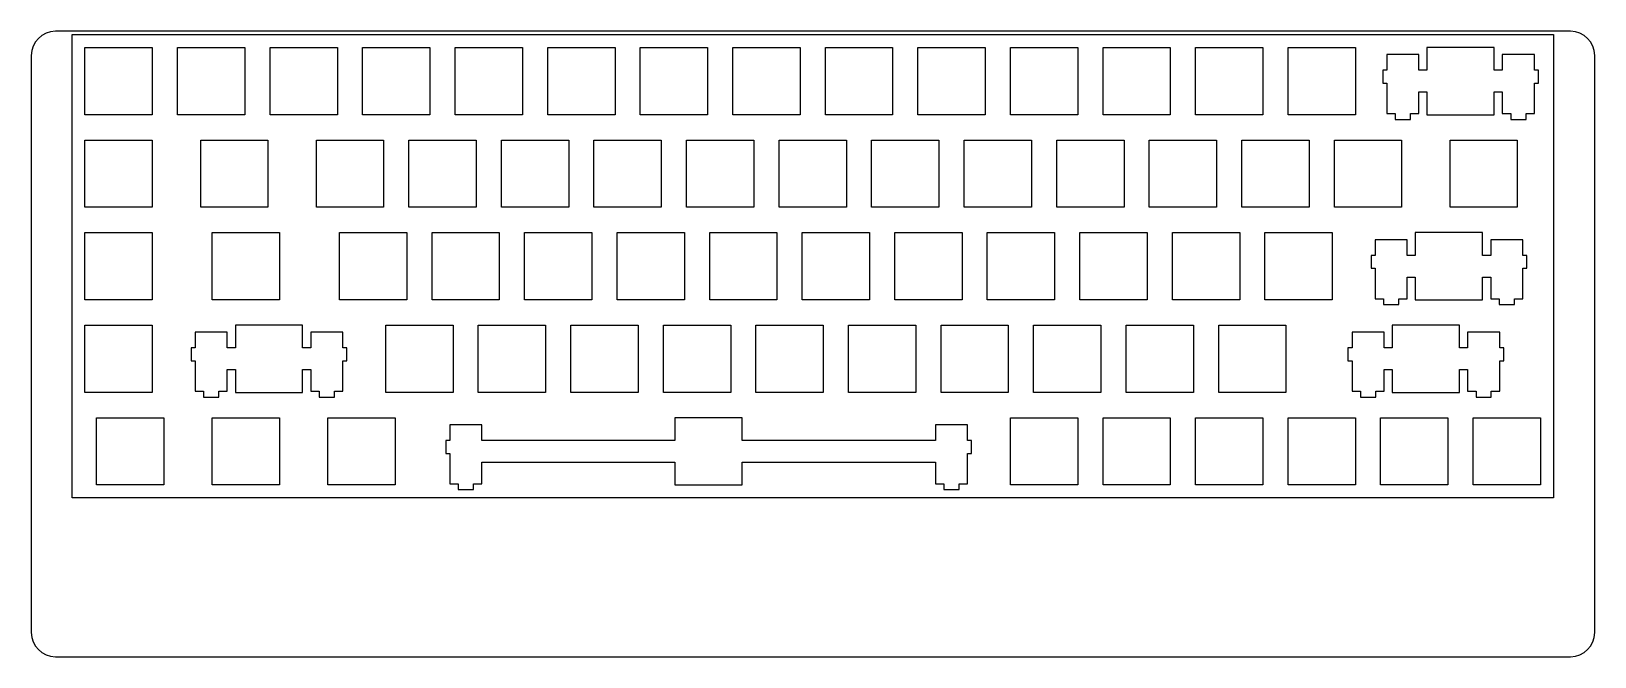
# Model space of a CAD drawing. Extents: x 64 to 386, y -179 to -51.
import ezdxf

# ---------------------------------------------------------------- set-up
doc = ezdxf.new("R2010")
doc.units = 0
doc.layers.add('BLACK', color=7, linetype='CONTINUOUS')

msp = doc.modelspace()

# ---------------------------------------------------------------- linework, layer by layer
at = {"layer": 'BLACK', "linetype": 'CONTINUOUS'}
for p, q in [((380.87, -50.51), (69.04, -50.51)), ((72.4251, -146.575), (72.4251, -51.1753)), ((72.4251, -51.1753), (377.375, -51.1753)), ((377.375, -51.1753), (377.375, -146.575)), ((75.0999, -67.699), (75.0999, -53.85)), ((75.0999, -53.85), (88.9492, -53.85)), ((88.9492, -53.85), (88.9492, -67.699)), ((94.1499, -67.699), (94.1499, -53.85)), ((94.1499, -53.85), (107.999, -53.85)), ((107.999, -53.85), (107.999, -67.699)), ((113.2, -67.699), (113.2, -53.85)), ((113.2, -53.85), (127.049, -53.85)), ((127.049, -53.85), (127.049, -67.699)), ((132.25, -67.699), (132.25, -53.85)), ((132.25, -53.85), (146.099, -53.85)), ((146.099, -53.85), (146.099, -67.699)), ((151.3, -67.699), (151.3, -53.85)), ((151.3, -53.85), (165.149, -53.85)), ((165.149, -53.85), (165.149, -67.699)), ((170.35, -67.699), (170.35, -53.85)), ((170.35, -53.85), (184.199, -53.85)), ((184.199, -53.85), (184.199, -67.699)), ((189.4, -67.699), (189.4, -53.85)), ((189.4, -53.85), (203.249, -53.85)), ((203.249, -53.85), (203.249, -67.699)), ((208.45, -67.699), (208.45, -53.85)), ((208.45, -53.85), (222.299, -53.85)), ((222.299, -53.85), (222.299, -67.699)), ((227.5, -67.699), (227.5, -53.85)), ((227.5, -53.85), (241.349, -53.85)), ((241.349, -53.85), (241.349, -67.699)), ((246.55, -67.699), (246.55, -53.85)), ((246.55, -53.85), (260.399, -53.85)), ((260.399, -53.85), (260.399, -67.699)), ((265.6, -67.699), (265.6, -53.85)), ((265.6, -53.85), (279.449, -53.85)), ((279.449, -53.85), (279.449, -67.699)), ((284.65, -67.699), (284.65, -53.85)), ((284.65, -53.85), (298.499, -53.85)), ((298.499, -53.85), (298.499, -67.699)), ((303.7, -67.699), (303.7, -53.85)), ((303.7, -53.85), (317.549, -53.85)), ((317.549, -53.85), (317.549, -67.699)), ((322.75, -67.699), (322.75, -53.85)), ((322.75, -53.85), (336.599, -53.85)), ((336.599, -53.85), (336.599, -67.699)), ((365.174, -53.85), (351.325, -53.85)), ((351.325, -53.85), (351.325, -58.549)), ((365.174, -58.549), (365.174, -53.85)), ((64.04, -55.51), (64.04, -174.26)), ((343.05, -55.319), (343.05, -58.549)), ((349.649, -55.319), (343.05, -55.319)), ((349.649, -58.549), (349.649, -55.319)), ((366.85, -55.319), (366.85, -58.549)), ((373.449, -55.319), (366.85, -55.319)), ((373.449, -58.549), (373.449, -55.319)), ((385.87, -174.26), (385.87, -55.51)), ((342.224, -58.549), (342.224, -61.1991)), ((343.05, -58.549), (342.224, -58.549)), ((351.325, -58.549), (349.649, -58.549)), ((366.85, -58.549), (365.174, -58.549)), ((374.275, -58.549), (373.449, -58.549)), ((374.275, -61.1991), (374.275, -58.549)), ((342.224, -61.1991), (343.05, -61.1991)), ((343.05, -61.1991), (343.05, -67.469)), ((349.649, -63), (351.325, -63)), ((349.649, -67.469), (349.649, -63)), ((351.325, -63), (351.325, -67.699)), ((365.174, -63), (366.85, -63)), ((365.174, -67.699), (365.174, -63)), ((366.85, -63), (366.85, -67.469)), ((373.449, -61.1991), (374.275, -61.1991)), ((373.449, -67.469), (373.449, -61.1991)), ((343.05, -67.469), (344.775, -67.469)), ((344.775, -67.469), (344.775, -68.6692)), ((347.924, -67.469), (349.649, -67.469)), ((347.924, -68.6692), (347.924, -67.469)), ((366.85, -67.469), (368.575, -67.469)), ((368.575, -67.469), (368.575, -68.6692)), ((371.724, -67.469), (373.449, -67.469)), ((371.724, -68.6692), (371.724, -67.469)), ((88.9492, -67.699), (75.0999, -67.699)), ((107.999, -67.699), (94.1499, -67.699)), ((127.049, -67.699), (113.2, -67.699)), ((146.099, -67.699), (132.25, -67.699)), ((165.149, -67.699), (151.3, -67.699)), ((184.199, -67.699), (170.35, -67.699)), ((203.249, -67.699), (189.4, -67.699)), ((222.299, -67.699), (208.45, -67.699)), ((241.349, -67.699), (227.5, -67.699)), ((260.399, -67.699), (246.55, -67.699)), ((279.449, -67.699), (265.6, -67.699)), ((298.499, -67.699), (284.65, -67.699)), ((317.549, -67.699), (303.7, -67.699)), ((336.599, -67.699), (322.75, -67.699)), ((344.775, -68.6692), (347.924, -68.6692)), ((351.325, -67.699), (365.174, -67.699)), ((368.575, -68.6692), (371.724, -68.6692)), ((75.0999, -86.749), (75.0999, -72.9)), ((75.0999, -72.9), (88.9492, -72.9)), ((88.9492, -72.9), (88.9492, -86.749)), ((98.911, -86.749), (98.911, -72.9)), ((98.911, -72.9), (112.761, -72.9)), ((112.761, -72.9), (112.761, -86.749)), ((122.725, -86.749), (122.725, -72.9)), ((122.725, -72.9), (136.574, -72.9)), ((136.574, -72.9), (136.574, -86.749)), ((141.775, -86.749), (141.775, -72.9)), ((141.775, -72.9), (155.624, -72.9)), ((155.624, -72.9), (155.624, -86.749)), ((160.825, -86.749), (160.825, -72.9)), ((160.825, -72.9), (174.674, -72.9)), ((174.674, -72.9), (174.674, -86.749)), ((179.875, -86.749), (179.875, -72.9)), ((179.875, -72.9), (193.724, -72.9)), ((193.724, -72.9), (193.724, -86.749)), ((198.925, -86.749), (198.925, -72.9)), ((198.925, -72.9), (212.774, -72.9)), ((212.774, -72.9), (212.774, -86.749)), ((217.975, -86.749), (217.975, -72.9)), ((217.975, -72.9), (231.824, -72.9)), ((231.824, -72.9), (231.824, -86.749)), ((237.025, -86.749), (237.025, -72.9)), ((237.025, -72.9), (250.874, -72.9)), ((250.874, -72.9), (250.874, -86.749)), ((256.075, -86.749), (256.075, -72.9)), ((256.075, -72.9), (269.924, -72.9)), ((269.924, -72.9), (269.924, -86.749)), ((275.125, -86.749), (275.125, -72.9)), ((275.125, -72.9), (288.974, -72.9)), ((288.974, -72.9), (288.974, -86.749)), ((294.175, -86.749), (294.175, -72.9)), ((294.175, -72.9), (308.024, -72.9)), ((308.024, -72.9), (308.024, -86.749)), ((313.225, -86.749), (313.225, -72.9)), ((313.225, -72.9), (327.074, -72.9)), ((327.074, -72.9), (327.074, -86.749)), ((332.275, -86.749), (332.275, -72.9)), ((332.275, -72.9), (346.124, -72.9)), ((346.124, -72.9), (346.124, -86.749)), ((356.086, -86.749), (356.086, -72.9)), ((356.086, -72.9), (369.937, -72.9)), ((369.937, -72.9), (369.937, -86.749)), ((88.9492, -86.749), (75.0999, -86.749)), ((112.761, -86.749), (98.911, -86.749)), ((136.574, -86.749), (122.725, -86.749)), ((155.624, -86.749), (141.775, -86.749)), ((174.674, -86.749), (160.825, -86.749)), ((193.724, -86.749), (179.875, -86.749)), ((212.774, -86.749), (198.925, -86.749)), ((231.824, -86.749), (217.975, -86.749)), ((250.874, -86.749), (237.025, -86.749)), ((269.924, -86.749), (256.075, -86.749)), ((288.974, -86.749), (275.125, -86.749)), ((308.024, -86.749), (294.175, -86.749)), ((327.074, -86.749), (313.225, -86.749)), ((346.124, -86.749), (332.275, -86.749)), ((369.937, -86.749), (356.086, -86.749)), ((75.0999, -105.799), (75.0999, -91.95)), ((75.0999, -91.95), (88.9492, -91.95)), ((88.9492, -91.95), (88.9492, -105.799)), ((101.292, -105.799), (101.292, -91.95)), ((101.292, -91.95), (115.143, -91.95)), ((115.143, -91.95), (115.143, -105.799)), ((127.486, -105.799), (127.486, -91.95)), ((127.486, -91.95), (141.337, -91.95)), ((141.337, -91.95), (141.337, -105.799)), ((146.536, -105.799), (146.536, -91.95)), ((146.536, -91.95), (160.386, -91.95)), ((160.386, -91.95), (160.386, -105.799)), ((165.586, -105.799), (165.586, -91.95)), ((165.586, -91.95), (179.437, -91.95)), ((179.437, -91.95), (179.437, -105.799)), ((184.636, -105.799), (184.636, -91.95)), ((184.636, -91.95), (198.487, -91.95)), ((198.487, -91.95), (198.487, -105.799)), ((203.686, -105.799), (203.686, -91.95)), ((203.686, -91.95), (217.537, -91.95)), ((217.537, -91.95), (217.537, -105.799)), ((222.736, -105.799), (222.736, -91.95)), ((222.736, -91.95), (236.587, -91.95)), ((236.587, -91.95), (236.587, -105.799)), ((241.786, -105.799), (241.786, -91.95)), ((241.786, -91.95), (255.637, -91.95)), ((255.637, -91.95), (255.637, -105.799)), ((260.836, -105.799), (260.836, -91.95)), ((260.836, -91.95), (274.687, -91.95)), ((274.687, -91.95), (274.687, -105.799)), ((279.886, -105.799), (279.886, -91.95)), ((279.886, -91.95), (293.737, -91.95)), ((293.737, -91.95), (293.737, -105.799)), ((298.936, -105.799), (298.936, -91.95)), ((298.936, -91.95), (312.787, -91.95)), ((312.787, -91.95), (312.787, -105.799)), ((317.986, -105.799), (317.986, -91.95)), ((317.986, -91.95), (331.837, -91.95)), ((331.837, -91.95), (331.837, -105.799)), ((362.793, -91.95), (348.942, -91.95)), ((348.942, -91.95), (348.942, -96.649)), ((362.793, -96.649), (362.793, -91.95)), ((340.667, -93.419), (340.667, -96.649)), ((347.268, -93.419), (340.667, -93.419)), ((347.268, -96.649), (347.268, -93.419)), ((364.467, -93.419), (364.467, -96.649)), ((371.068, -93.419), (364.467, -93.419)), ((371.068, -96.649), (371.068, -93.419)), ((339.843, -96.649), (339.843, -99.2991)), ((340.667, -96.649), (339.843, -96.649)), ((339.843, -99.2991), (340.667, -99.2991)), ((340.667, -99.2991), (340.667, -105.569)), ((348.942, -96.649), (347.268, -96.649)), ((364.467, -96.649), (362.793, -96.649)), ((371.892, -96.649), (371.068, -96.649)), ((371.068, -99.2991), (371.892, -99.2991)), ((371.068, -105.569), (371.068, -99.2991)), ((371.892, -99.2991), (371.892, -96.649)), ((347.268, -101.1), (348.942, -101.1)), ((347.268, -105.569), (347.268, -101.1)), ((348.942, -101.1), (348.942, -105.799)), ((362.793, -101.1), (364.467, -101.1)), ((362.793, -105.799), (362.793, -101.1)), ((364.467, -101.1), (364.467, -105.569)), ((88.9492, -105.799), (75.0999, -105.799)), ((115.143, -105.799), (101.292, -105.799)), ((141.337, -105.799), (127.486, -105.799)), ((160.386, -105.799), (146.536, -105.799)), ((179.437, -105.799), (165.586, -105.799)), ((198.487, -105.799), (184.636, -105.799)), ((217.537, -105.799), (203.686, -105.799)), ((236.587, -105.799), (222.736, -105.799)), ((255.637, -105.799), (241.786, -105.799)), ((274.687, -105.799), (260.836, -105.799)), ((293.737, -105.799), (279.886, -105.799)), ((312.787, -105.799), (298.936, -105.799)), ((331.837, -105.799), (317.986, -105.799)), ((340.667, -105.569), (342.392, -105.569)), ((342.392, -105.569), (342.392, -106.769)), ((345.543, -105.569), (347.268, -105.569)), ((345.543, -106.769), (345.543, -105.569)), ((348.942, -105.799), (362.793, -105.799)), ((364.467, -105.569), (366.192, -105.569)), ((366.192, -105.569), (366.192, -106.769)), ((369.343, -105.569), (371.068, -105.569)), ((369.343, -106.769), (369.343, -105.569)), ((342.392, -106.769), (345.543, -106.769)), ((366.192, -106.769), (369.343, -106.769)), ((75.0999, -124.849), (75.0999, -111)), ((75.0999, -111), (88.9492, -111)), ((88.9492, -111), (88.9492, -124.849)), ((97.781, -112.469), (97.781, -115.699)), ((104.38, -112.469), (97.781, -112.469)), ((104.38, -115.699), (104.38, -112.469)), ((119.905, -111), (106.056, -111)), ((106.056, -111), (106.056, -115.699)), ((119.905, -115.699), (119.905, -111)), ((121.581, -112.469), (121.581, -115.699)), ((128.18, -112.469), (121.581, -112.469)), ((128.18, -115.699), (128.18, -112.469)), ((137.011, -124.849), (137.011, -111)), ((137.011, -111), (150.862, -111)), ((150.862, -111), (150.862, -124.849)), ((156.061, -124.849), (156.061, -111)), ((156.061, -111), (169.911, -111)), ((169.911, -111), (169.911, -124.849)), ((175.111, -124.849), (175.111, -111)), ((175.111, -111), (188.962, -111)), ((188.962, -111), (188.962, -124.849)), ((194.161, -124.849), (194.161, -111)), ((194.161, -111), (208.012, -111)), ((208.012, -111), (208.012, -124.849)), ((213.211, -124.849), (213.211, -111)), ((213.211, -111), (227.062, -111)), ((227.062, -111), (227.062, -124.849)), ((232.261, -124.849), (232.261, -111)), ((232.261, -111), (246.112, -111)), ((246.112, -111), (246.112, -124.849)), ((251.311, -124.849), (251.311, -111)), ((251.311, -111), (265.162, -111)), ((265.162, -111), (265.162, -124.849)), ((270.361, -124.849), (270.361, -111)), ((270.361, -111), (284.212, -111)), ((284.212, -111), (284.212, -124.849)), ((289.411, -124.849), (289.411, -111)), ((289.411, -111), (303.262, -111)), ((303.262, -111), (303.262, -124.849)), ((308.461, -124.849), (308.461, -111)), ((308.461, -111), (322.312, -111)), ((322.312, -111), (322.312, -124.849)), ((335.906, -112.469), (335.906, -115.699)), ((342.506, -112.469), (335.906, -112.469)), ((342.506, -115.699), (342.506, -112.469)), ((358.03, -111), (344.181, -111)), ((344.181, -111), (344.181, -115.699)), ((358.03, -115.699), (358.03, -111)), ((359.706, -112.469), (359.706, -115.699)), ((366.305, -112.469), (359.706, -112.469)), ((366.305, -115.699), (366.305, -112.469)), ((96.9555, -115.699), (96.9555, -118.349)), ((97.781, -115.699), (96.9555, -115.699)), ((106.056, -115.699), (104.38, -115.699)), ((121.581, -115.699), (119.905, -115.699)), ((129.006, -115.699), (128.18, -115.699)), ((129.006, -118.349), (129.006, -115.699)), ((335.081, -115.699), (335.081, -118.349)), ((335.906, -115.699), (335.081, -115.699)), ((344.181, -115.699), (342.506, -115.699)), ((359.706, -115.699), (358.03, -115.699)), ((367.131, -115.699), (366.305, -115.699)), ((367.131, -118.349), (367.131, -115.699)), ((96.9555, -118.349), (97.781, -118.349)), ((97.781, -118.349), (97.781, -124.619)), ((128.18, -118.349), (129.006, -118.349)), ((128.18, -124.619), (128.18, -118.349)), ((335.081, -118.349), (335.906, -118.349)), ((335.906, -118.349), (335.906, -124.619)), ((366.305, -118.349), (367.131, -118.349)), ((366.305, -124.619), (366.305, -118.349)), ((104.38, -120.15), (106.056, -120.15)), ((104.38, -124.619), (104.38, -120.15)), ((106.056, -120.15), (106.056, -124.849)), ((119.905, -120.15), (121.581, -120.15)), ((119.905, -124.849), (119.905, -120.15)), ((121.581, -120.15), (121.581, -124.619)), ((342.506, -120.15), (344.181, -120.15)), ((342.506, -124.619), (342.506, -120.15)), ((344.181, -120.15), (344.181, -124.849)), ((358.03, -120.15), (359.706, -120.15)), ((358.03, -124.849), (358.03, -120.15)), ((359.706, -120.15), (359.706, -124.619)), ((88.9492, -124.849), (75.0999, -124.849)), ((97.781, -124.619), (99.5049, -124.619)), ((99.5049, -124.619), (99.5049, -125.819)), ((102.655, -124.619), (104.38, -124.619)), ((102.655, -125.819), (102.655, -124.619)), ((106.056, -124.849), (119.905, -124.849)), ((121.581, -124.619), (123.305, -124.619)), ((123.305, -124.619), (123.305, -125.819)), ((126.455, -124.619), (128.18, -124.619)), ((126.455, -125.819), (126.455, -124.619)), ((150.862, -124.849), (137.011, -124.849)), ((169.911, -124.849), (156.061, -124.849)), ((188.962, -124.849), (175.111, -124.849)), ((208.012, -124.849), (194.161, -124.849)), ((227.062, -124.849), (213.211, -124.849)), ((246.112, -124.849), (232.261, -124.849)), ((265.162, -124.849), (251.311, -124.849)), ((284.212, -124.849), (270.361, -124.849)), ((303.262, -124.849), (289.411, -124.849)), ((322.312, -124.849), (308.461, -124.849)), ((335.906, -124.619), (337.63, -124.619)), ((337.63, -124.619), (337.63, -125.819)), ((340.78, -124.619), (342.506, -124.619)), ((340.78, -125.819), (340.78, -124.619)), ((344.181, -124.849), (358.03, -124.849)), ((359.706, -124.619), (361.43, -124.619)), ((361.43, -124.619), (361.43, -125.819)), ((364.58, -124.619), (366.305, -124.619)), ((364.58, -125.819), (364.58, -124.619)), ((99.5049, -125.819), (102.655, -125.819)), ((123.305, -125.819), (126.455, -125.819)), ((337.63, -125.819), (340.78, -125.819)), ((361.43, -125.819), (364.58, -125.819)), ((77.4811, -143.899), (77.4811, -130.05)), ((77.4811, -130.05), (91.3304, -130.05)), ((91.3304, -130.05), (91.3304, -143.899)), ((101.292, -143.899), (101.292, -130.05)), ((101.292, -130.05), (115.143, -130.05)), ((115.143, -130.05), (115.143, -143.899)), ((125.106, -143.899), (125.106, -130.05)), ((125.106, -130.05), (138.955, -130.05)), ((138.955, -130.05), (138.955, -143.899)), ((150.167, -131.519), (150.167, -134.749)), ((156.768, -131.519), (150.167, -131.519)), ((156.768, -134.749), (156.768, -131.519)), ((210.393, -130.05), (196.542, -130.05)), ((196.542, -130.05), (196.542, -134.749)), ((210.393, -134.749), (210.393, -130.05)), ((250.167, -131.519), (250.167, -134.749)), ((256.768, -131.519), (250.167, -131.519)), ((256.768, -134.749), (256.768, -131.519)), ((265.599, -143.899), (265.599, -130.05)), ((265.599, -130.05), (279.449, -130.05)), ((279.449, -130.05), (279.449, -143.899)), ((284.65, -143.899), (284.65, -130.05)), ((284.65, -130.05), (298.499, -130.05)), ((298.499, -130.05), (298.499, -143.899)), ((303.7, -143.899), (303.7, -130.05)), ((303.7, -130.05), (317.549, -130.05)), ((317.549, -130.05), (317.549, -143.899)), ((322.75, -143.899), (322.75, -130.05)), ((322.75, -130.05), (336.599, -130.05)), ((336.599, -130.05), (336.599, -143.899)), ((341.8, -143.899), (341.8, -130.05)), ((341.8, -130.05), (355.649, -130.05)), ((355.649, -130.05), (355.649, -143.899)), ((360.85, -143.899), (360.85, -130.05)), ((360.85, -130.05), (374.699, -130.05)), ((374.699, -130.05), (374.699, -143.899)), ((149.343, -134.749), (149.343, -137.399)), ((150.167, -134.749), (149.343, -134.749)), ((196.542, -134.749), (156.768, -134.749)), ((250.167, -134.749), (210.393, -134.749)), ((257.592, -134.749), (256.768, -134.749)), ((257.592, -137.399), (257.592, -134.749)), ((149.343, -137.399), (150.167, -137.399)), ((150.167, -137.399), (150.167, -143.669)), ((256.768, -137.399), (257.592, -137.399)), ((256.768, -143.669), (256.768, -137.399)), ((156.768, -139.199), (196.542, -139.199)), ((156.768, -143.669), (156.768, -139.199)), ((196.542, -139.199), (196.542, -143.899)), ((210.393, -139.199), (250.167, -139.199)), ((210.393, -143.899), (210.393, -139.199)), ((250.167, -139.199), (250.167, -143.669)), ((91.3304, -143.899), (77.4811, -143.899)), ((115.143, -143.899), (101.292, -143.899)), ((138.955, -143.899), (125.106, -143.899)), ((150.167, -143.669), (151.892, -143.669)), ((151.892, -143.669), (151.892, -144.869)), ((155.043, -143.669), (156.768, -143.669)), ((155.043, -144.869), (155.043, -143.669)), ((196.542, -143.899), (210.393, -143.899)), ((250.167, -143.669), (251.892, -143.669)), ((251.892, -143.669), (251.892, -144.869)), ((255.043, -143.669), (256.768, -143.669)), ((255.043, -144.869), (255.043, -143.669)), ((279.449, -143.899), (265.599, -143.899)), ((298.499, -143.899), (284.65, -143.899)), ((317.549, -143.899), (303.7, -143.899)), ((336.599, -143.899), (322.75, -143.899)), ((355.649, -143.899), (341.8, -143.899)), ((374.699, -143.899), (360.85, -143.899)), ((377.375, -146.575), (72.4251, -146.575)), ((151.892, -144.869), (155.043, -144.869)), ((251.892, -144.869), (255.043, -144.869)), ((69.04, -179.26), (380.87, -179.26))]:
    msp.add_line(p, q, dxfattribs=at)
at = {"layer": 'BLACK'}
for centre, start, end in [((69.04, -55.51), 90, 180), ((380.87, -55.51), 0, 90), ((69.04, -174.26), -180, -90), ((380.87, -174.26), -90, 0)]:
    msp.add_arc(centre, 5, start, end, dxfattribs=at)

doc.saveas('drawing.dxf')
